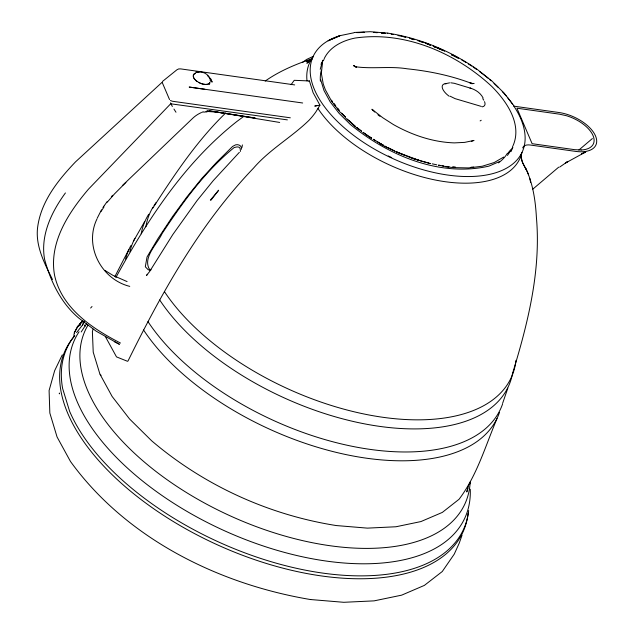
<?xml version="1.0" encoding="UTF-8"?>
<svg xmlns="http://www.w3.org/2000/svg" width="634" height="634" viewBox="0 0 634 634"><rect width="100%" height="100%" fill="white"/><g stroke="black" fill="none" stroke-linecap="round" stroke-linejoin="round"><path stroke-width="0.95" d="M240.468 151.431L240.143 148.427L239.026 147.175L237.076 146.898L234.176 147.532C205.067 171.204 182.687 202.405 162.074 233.581C157.652 243.527 142.531 257.206 149.355 269.173L150.987 269.569M321.351 73.243L322.437 63.376M320.225 69.344L322.769 60.246M470.032 483.829L470.262 481.816M241.982 147.5L242.394 144.917M73.758 335.426L74.392 333.024M93.032 329.101L92.39 331.74L93.222 352.163L99.871 373.965M468.898 484.273L466.767 491.968L467.916 488.014M512.518 373.497C527.956 323.055 541.111 270.559 536.404 217.375C535.468 200.376 532.861 183.075 525.435 167.598M462.035 535.223L459.214 543.195L454.253 554.124L442.255 571.535L424.36 585.404L401.655 595.152L374.115 600.866L343.771 602.3L310.422 599.526M96.931 219.055C83.918 246.024 101.178 279.261 129.756 286.378M502.683 403.129L507.842 388.119M513.144 145.479C522.361 123.82 506.344 100.909 491.58 86.24C455.505 52.852 404.563 30.717 354.889 38.088C342.606 40.616 329.815 46.805 324.188 58.653M497.048 418.511C485.414 445.829 477.14 475.302 459.071 499.259L442.326 512.407L420.921 521.568L395.981 526.759L367.371 528.13L336.289 525.554C268.531 514.903 203.863 485.303 151.653 440.796L129.574 418.979L112.123 396.464L100.013 374.266M442.928 50.276L444.664 51.053L442.968 50.189M84.076 321.589L82.499 325.036L84.473 321.343M81.2 331.97L86.573 323.665M114.881 276.559L128.868 249.511M97.192 218.262L101.495 209.838M115.816 277.605C147.492 219.8 184.502 162.795 236.815 121.522L243.9 116.299M133.631 240.888L144.718 221.44M62.306 354.826L54.643 370.692L49.095 390.528L49.84 413.043L57.068 436.984L70.485 461.489C126.19 538.44 218.484 584.144 310.668 599.574M105.284 336.416L116.498 356.887L127.537 361.309L128.044 360.928C161.979 292.147 200.043 223.905 253.489 168.168C269.648 149.41 291.553 137.301 309.115 120.183A54.881 36.083 -33.5 0 0 315.97 111.735L319.932 105.173L313.093 92.643L309.424 80.954L294.239 80.312L291.069 84.702M82.269 325.369L76.587 332.581M152.683 208.324C174.445 174.691 196.794 140.867 225.775 112.915M100.877 211.693L103.936 207.049M65.421 192.942C51.592 211.843 40.227 235.285 44.586 259.29C50.609 281.425 61.038 303.306 78.988 318.244L96.051 331.091L119.271 344.23M507.454 155.409L512.898 147.524M102.946 207.548L103.968 206.098M104.198 205.773L107.122 201.636M162.391 81.517L176.918 69.795L178.653 68.932L180.698 68.9L294.667 84.901M353.907 32.778L339.848 35.702A114.936 59.715 24.5 0 0 334.982 119.026A114.936 59.715 24.5 0 0 476.269 176.26A114.936 59.715 24.5 0 0 513.944 106.235M339.784 35.789L328.119 40.79L339.864 35.686M507.62 153.523L510.671 149.782M239.351 152.326L213.293 180.579L197.063 200.582L172.828 234.532L149.386 271.875L146.446 275.394L147.698 274.443M308.932 81.318L309.424 80.954M107.178 202.23L114.564 193.83L125.912 182.426M80.241 323.649L78.949 325.083L80.383 323.57M90.63 308.045L92.017 306.515M82.468 321.272L81.152 322.746L82.975 320.717M79.908 323.99L80.993 322.833M82.23 321.589L80.106 323.879M111.37 196.675L112.646 195.296M80.962 322.857L82.032 321.7M81.762 322.009L82.563 321.145M122.33 185.627L192.76 118.249A23.204 17.221 -23.2 0 1 201.232 112.622M162.098 82.293L75.541 161.852C57.908 180.31 40.576 201.953 37.525 228.177C35.536 246.531 44.665 263.625 52.487 279.531M532.814 189.138L558.681 167.17M578.874 150.028L592.378 138.561M309.257 61.229L306.84 63.226L311.516 59.604M302.632 62.338L306.587 59.453L313.196 56.41M559.663 167.099L567.692 161.535L565.346 163.104L585.784 151.906L581.457 153.888L584.865 152.35M265.21 81.049C279.317 71.135 295.349 64.391 311.619 58.875M503.673 157.066L494.148 162.558L482.26 166.227L468.51 167.915L453.373 167.606M79.955 325.171L77.578 326.7L80.375 324.545M480.136 120.928L481.214 120.262M79.797 324.925L78.101 325.931L80.597 324.513M308.774 60.468L306.167 61.649L312.197 59.065M196.714 72.514C202.476 70.311 210.52 74.852 210.385 81.406M499.465 161.583L488.862 166.14C439.576 177.314 388.095 155.425 350.325 124.438L339.055 113.288L330.156 101.82L323.958 90.448L320.614 79.488M471.339 141.382L474.018 140.431L464.659 142.381L454.388 142.888C432.879 142.198 411.949 135.042 393.326 124.51L382.674 117.67L371.944 109.238L372.863 110.165M317.293 105.537L314.741 106.068L319.932 105.173M445.092 83.751L449.569 82.864M203.823 112.17L208.237 111.481L206.026 111.766M471.696 83.743L474.089 83.434L472.243 83.537L472.94 83.561L469.834 82.737L471.284 83.3C450.719 75.509 429.012 71.056 407.171 68.805C390.235 66.023 372.832 69.082 356.031 66.808L356.427 66.95L354.279 65.999C355.309 66.618 352.203 64.613 354.343 66.071M354.311 32.461L370.335 31.7L387.778 33.142M471.086 167.21L473.741 167.075M356.728 32.643L364.257 32.286M358.551 32.635L364.201 32.374M195.779 72.062L199.052 72.133M207.936 111.521L216.669 112.083L279.681 122.449M100.647 375.201L101.115 375.225M450.782 82.8L454.301 83.292L471.331 88.435M452.668 167.059L455.537 167.241M481.317 106.417L455.117 98.65L450.1 96.186M150.773 270.599L148.15 269.68L145.313 266.771L147.033 256.976L157.898 238.717L172.551 216.551L186.84 197.008L201.517 178.788L216.392 162.526L232.607 146.422L235.579 144.861C238.519 144.021 241.982 145.757 241.491 149.283M452.692 167.091L455.584 167.321M373.783 32.342L377.658 32.659M381.533 32.976L385.409 33.301M373.719 32.421L376.628 32.667M381.478 33.063L384.386 33.301M196.382 72.403L197.919 72.522M448.793 166.742L444.925 166.417L448.809 166.758M209.347 110.799L255.209 118.059L207.041 110.57M446.796 166.433L448.761 166.655M445.361 166.71L453.342 167.606M287.376 119.881L170.681 103.794L88.467 189.194C68.409 212.747 48.723 242.767 54.556 275.211C61.672 308.227 92.342 328.65 120.484 343.049M513.738 106.155L558.871 112.495A31.549 16.389 24.5 0 1 595.5 135.906A31.549 16.389 24.5 0 1 575.514 151.375L530.381 145.035A11.555 6.007 24.5 0 0 523.256 146.787M302.672 102.993L189.162 87.056L204.758 89.283M290.324 117.805L172.25 101.226L170.419 100.481M438.569 165.157L440.361 165.458M442.152 165.759L443.943 166.06M438.585 165.205L444.014 166.243M387.723 33.134C419.843 38.088 450.505 50.894 477.188 69.368L491.802 80.906L504.141 93.119L513.865 105.648M391.218 34.212L393.151 34.593M397.978 35.536L405.712 37.049M403.731 36.756L405.665 37.137M428.608 163.231L430.423 163.588L420.294 160.759L428.576 163.033M436.763 164.824L432.222 163.841M409.461 38.175L414.145 39.585M417.885 40.711L424.447 42.684L419.716 41.361M411.284 38.825L414.097 39.673M411.973 158.231L419.367 160.45L396.432 151.938L411.973 158.231L419.367 160.481M471.419 88.467C476.285 90.115 480.841 93.396 483.148 98.08M425.327 43.041L429.725 44.848M433.244 46.298L435.883 47.384M127.085 281.583L112.995 275.394L104.84 270.385M396.496 151.795L403.739 154.918M394.705 150.971L387.62 147.524L395.521 151.566M114.286 341.639L119.374 344.214M451.432 54.524L458.2 58.003M458.192 58.011L451.384 54.627L453.096 55.451M375.732 140.796L373.252 139.29L383.253 145.241L380.733 143.775M379.75 143.435L383.245 145.249M386.748 147.064L385.036 146.113M379.536 143.506L387.374 147.777M377.388 141.802L379.877 143.308M355.888 67.141L356.53 67.561M362.965 132.395L371.635 138.252M365.144 134.099L371.611 138.267L369.265 136.659M365.319 133.996L366.896 135.066M355.294 66.744L354.192 65.952L355.397 66.824M361.515 131.254L357.196 127.822L361.586 131.206M363.076 132.324L364.566 133.441M377.935 114.754L379.956 116.347M352.139 123.828L355.032 126.111L347.297 119.073M207.326 75.486L210.853 78.981L212.081 82.166L211.946 81.509M357.219 127.822L358.606 128.979M357.98 128.987L345.792 118.249M349.477 121.078L351.64 123.091M84.37 325.076L85.376 326.042M372.245 109.547L374.71 112.052M342.043 113.605L345.3 117.028M337.922 108.755L339.079 110.142M340.45 112.63L331.622 101.242M337.312 108.065L338.952 110.157M334.102 103.873L335.727 105.965L334.086 103.873M175.983 112.234L173.946 109.048M172.345 106.496L170.506 102.89M331.582 101.178L325.321 89.695L323.253 84.045L321.359 73.378M528.534 174.77C526.204 168.05 520.617 162.352 521.045 154.847M526.157 169.421L522.44 162.217L521.069 156.646A71.404 32.596 0.5 0 1 521.037 154.712M331.598 100.188L332.478 101.781M211.225 80.058L211.716 80.962M169.54 99.578L162.32 82.713M529.818 178.463L530.618 182.433M201.913 112.329A23.204 17.221 -23.2 0 1 203.292 111.79M209.133 83.72A9.312 4.834 24.5 0 1 196.453 80.898A9.312 4.834 24.5 0 1 195.581 73.013M209.656 82.666A9.312 4.834 24.5 0 1 209.466 84.393M209.989 82.594A9.042 4.7 24.5 0 1 198.379 82.357M197.087 81.532A9.042 4.7 24.5 0 1 195.938 80.621M194.963 79.662A9.042 4.7 24.5 0 1 193.37 76.738M193.552 75.05A9.042 4.7 24.5 0 1 195.652 73.433M468.098 513.239A218.619 113.573 24.5 0 1 218.405 545.288A218.619 113.573 24.5 0 1 74.788 335.774M468.692 510.529A218.025 113.264 24.5 0 1 287.876 566.281A218.025 113.264 24.5 0 1 69.613 411.3L62.6 388.396A218.025 113.264 24.5 0 1 74.59 335.758M470.254 489.21A214.514 111.441 24.5 0 1 240.516 537.608A214.514 111.441 24.5 0 1 79.068 331.772M470.111 483.037A208.729 108.438 24.5 0 1 243.179 521.497A208.729 108.438 24.5 0 1 88.039 325.06M502.603 403.906A201.802 104.84 24.5 0 1 343.152 444.339A201.802 104.84 24.5 0 1 147.976 321.62M129.851 251.849A201.802 104.84 24.5 0 1 134.915 238.313M515.989 360.342A198.505 103.128 24.5 0 1 367.355 414.668A198.505 103.128 24.5 0 1 164.436 291.616M145.875 226.782A198.505 103.128 24.5 0 1 153.008 207.191M154.022 205.574A198.505 103.128 24.5 0 1 156.233 202.428M521.98 152.406A115.531 60.024 24.5 0 1 432.753 179.485A115.531 60.024 24.5 0 1 318.014 108.557M307.014 80.922A115.531 60.024 24.5 0 1 313.275 56.608M451.551 54.35A114.936 59.715 24.5 0 1 458.263 57.94M461.576 59.826A114.936 59.715 24.5 0 1 465.808 62.354M468.312 63.915A114.936 59.715 24.5 0 1 471.601 66.031M473.218 67.109A114.936 59.715 24.5 0 1 476.388 69.296M479.605 71.602A114.936 59.715 24.5 0 1 488.164 78.283M489.638 79.527A114.936 59.715 24.5 0 1 491.088 80.78M494.029 83.403A114.936 59.715 24.5 0 1 498.308 87.468M502.302 91.589A114.936 59.715 24.5 0 1 506.106 95.861M507.343 97.335A114.936 59.715 24.5 0 1 512.438 104.016M391.701 157.604A104.602 54.342 24.5 0 1 388.238 155.956M320.955 64.303A104.602 54.342 24.5 0 1 324.053 59.477M512.763 146.097A104.602 54.342 24.5 0 1 511.044 151.558M512.629 372.958A199.591 103.691 24.5 0 1 360.381 423.029A199.591 103.691 24.5 0 1 159.705 299.985M141.2 233.827A199.591 103.691 24.5 0 1 148.713 214.268M499.434 412.56A202.508 105.204 24.5 0 1 339.428 453.136A202.508 105.204 24.5 0 1 143.561 329.989M125.611 259.021A202.508 105.204 24.5 0 1 130.929 245.54M522.717 147.92A11.555 6.007 24.5 0 1 522.931 147.326M507.224 153.515A102.09 53.034 24.5 0 1 498.427 162.875M320.384 81.152A102.09 53.034 24.5 0 1 321.351 70.239M449.102 96.194A12.831 5.698 33.5 0 1 446.526 83.672M484.534 101.614A12.831 5.698 33.5 0 1 482.149 106.861M482.736 98.722A12.831 5.698 33.5 0 1 483.782 100.196M77.411 326.597L74.226 332.929L78.196 326.098L77.411 326.597M218.603 190.287L211.027 200.138L210.353 200.146L218.603 190.287M581.204 150.004L574.626 149.664L532.116 143.696L516.924 108.192L559.434 114.16L566.542 115.745A28.784 14.954 24.5 0 1 593.02 135.565A28.784 14.954 24.5 0 1 581.204 150.004M449.768 82.095L449.768 82.095M471.157 88.506L470.151 88.15L471.157 88.506M430.621 45.172L425.327 43.041L430.621 45.18M442.096 49.809L433.268 46.242L442.088 49.824M442.049 49.92L437.634 48.129L442.049 49.912M59.469 393.738L59.303 393.199L59.469 393.738M345.268 117.028L341.14 112.947L345.237 117.036"/></g></svg>
